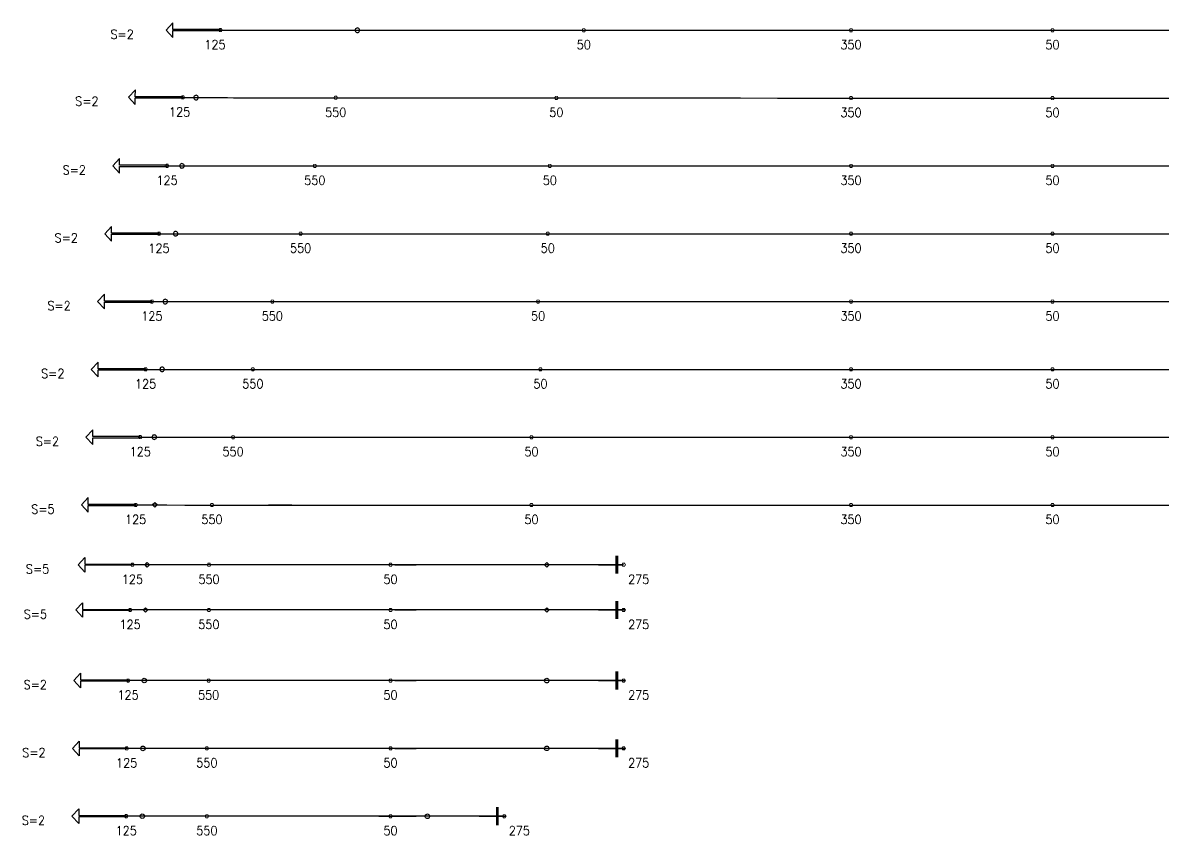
# Model space of a CAD drawing. Header units: millimetres. Extents: x -179076 to 493302, y -18667 to 80932.
# Drawn here: x 279814 to 305032, y 57698 to 75664 of the extents above; entities that cross this region are included whole.
import ezdxf

# ---------------------------------------------------------------- set-up
doc = ezdxf.new("R2010")
doc.units = ezdxf.units.MM
doc.layers.add('Current_plane_Tendon', color=7, linetype='Continuous', true_color=0xab0000)
doc.styles.get("Standard").update_dxf_attribs({"font": 'arial.ttf'})

# ---------------------------------------------------------------- blocks, each defined once
blk = doc.blocks.new('fdsfsdfdsf')
at = {"layer": 'Current_plane_Tendon', "color": 14, "linetype": 'Continuous', "true_color": 0xab0000}
for points, elevation in [([(414891, 334318), (413841, 334318), (413841, 334468), (413691, 334306), (413841, 334144), (413841, 334294), (414891, 334294)], 64), ([(417971, 334304), (417968, 334319), (417961, 334333), (417950, 334344), (417936, 334351), (417921, 334354), (417905, 334351), (417891, 334344), (417880, 334333), (417873, 334319), (417871, 334304), (417873, 334288), (417880, 334274), (417891, 334263), (417905, 334256), (417921, 334254), (417936, 334256), (417950, 334263), (417961, 334274), (417968, 334288), (417971, 334304)], 180), ([(414059, 332829), (413009, 332834), (413010, 332984), (412859, 332823), (413008, 332660), (413009, 332810), (414059, 332805)], 62), ([(414403, 332816), (414400, 332831), (414393, 332845), (414382, 332856), (414368, 332863), (414353, 332866), (414337, 332863), (414323, 332856), (414312, 332845), (414305, 332831), (414303, 332816), (414305, 332800), (414312, 332786), (414323, 332775), (414337, 332768), (414353, 332766), (414368, 332768), (414382, 332775), (414393, 332786), (414400, 332800), (414403, 332816)], 180), ([(413711, 331316), (412661, 331316), (412661, 331466), (412511, 331304), (412661, 331142), (412661, 331292), (413711, 331292)], 59), ([(414090, 331304), (414088, 331320), (414081, 331334), (414070, 331345), (414056, 331352), (414040, 331354), (414025, 331352), (414011, 331345), (414000, 331334), (413993, 331320), (413990, 331304), (413993, 331289), (414000, 331275), (414011, 331264), (414025, 331257), (414040, 331254), (414056, 331257), (414070, 331264), (414081, 331275), (414088, 331289), (414090, 331304)], 180), ([(413533, 329815), (412483, 329815), (412483, 329965), (412333, 329803), (412483, 329641), (412483, 329791), (413533, 329791)], 58), ([(413949, 329803), (413946, 329819), (413939, 329833), (413928, 329844), (413914, 329851), (413899, 329853), (413883, 329851), (413869, 329844), (413858, 329833), (413851, 329819), (413849, 329803), (413851, 329788), (413858, 329774), (413869, 329763), (413883, 329756), (413899, 329753), (413914, 329756), (413928, 329763), (413939, 329774), (413946, 329788), (413949, 329803)], 180), ([(413375, 328315), (412325, 328315), (412325, 328465), (412175, 328303), (412325, 328141), (412325, 328291), (413375, 328291)], 59), ([(413720, 328303), (413718, 328319), (413711, 328333), (413700, 328344), (413686, 328351), (413670, 328353), (413655, 328351), (413641, 328344), (413630, 328333), (413623, 328319), (413620, 328303), (413623, 328288), (413630, 328274), (413641, 328263), (413655, 328256), (413670, 328253), (413686, 328256), (413700, 328263), (413711, 328274), (413718, 328288), (413720, 328303)], 180), ([(413236, 326816), (412186, 326816), (412186, 326966), (412036, 326804), (412186, 326642), (412186, 326792), (413236, 326792)], 58), ([(413653, 326804), (413650, 326820), (413643, 326834), (413632, 326845), (413618, 326852), (413603, 326854), (413587, 326852), (413574, 326845), (413562, 326834), (413555, 326820), (413553, 326804), (413555, 326789), (413562, 326775), (413574, 326764), (413587, 326757), (413603, 326754), (413618, 326757), (413632, 326764), (413643, 326775), (413650, 326789), (413653, 326804)], 180), ([(413117, 325316), (412067, 325316), (412067, 325466), (411917, 325304), (412067, 325142), (412067, 325292), (413117, 325292)], 57), ([(413478, 325304), (413475, 325320), (413468, 325334), (413457, 325345), (413443, 325352), (413428, 325354), (413412, 325352), (413398, 325345), (413387, 325334), (413380, 325320), (413378, 325304), (413380, 325289), (413387, 325275), (413398, 325264), (413412, 325257), (413428, 325254), (413443, 325257), (413457, 325264), (413468, 325275), (413475, 325289), (413478, 325304)], 180), ([(413017, 323817), (411967, 323817), (411967, 323967), (411817, 323805), (411967, 323643), (411967, 323793), (413017, 323793)], 180), ([(413489, 323805), (413439, 323855), (413389, 323805), (413439, 323755), (413489, 323805)], 180), ([(412945, 322470), (411895, 322470), (411895, 322320), (411745, 322482), (411895, 322644), (411895, 322494), (412945, 322494)], 60), ([(413224, 322482), (413274, 322532), (413324, 322482), (413274, 322432), (413224, 322482)], 185), ([(422057, 322482), (422107, 322532), (422157, 322482), (422107, 322432), (422057, 322482)], 180), ([(412894, 321470), (411844, 321470), (411844, 321320), (411694, 321482), (411844, 321644), (411844, 321494), (412894, 321494)], 60), ([(413184, 321482), (413234, 321532), (413284, 321482), (413234, 321432), (413184, 321482)], 185), ([(422057, 321482), (422107, 321532), (422157, 321482), (422107, 321432), (422057, 321482)], 180), ([(412849, 319910), (411799, 319910), (411799, 319760), (411649, 319922), (411799, 320084), (411799, 319934), (412849, 319934)], 55), ([(413156, 319922), (413158, 319938), (413165, 319952), (413176, 319963), (413190, 319970), (413206, 319972), (413221, 319970), (413235, 319963), (413246, 319952), (413253, 319938), (413256, 319922), (413253, 319907), (413246, 319893), (413235, 319882), (413221, 319875), (413206, 319872), (413190, 319875), (413176, 319882), (413165, 319893), (413158, 319907), (413156, 319922)], 180), ([(422057, 319922), (422059, 319937), (422066, 319951), (422078, 319962), (422091, 319969), (422107, 319972), (422122, 319969), (422136, 319962), (422147, 319951), (422154, 319937), (422157, 319922), (422154, 319906), (422147, 319892), (422136, 319881), (422122, 319874), (422107, 319872), (422091, 319874), (422078, 319881), (422066, 319892), (422059, 319906), (422057, 319922)], 180), ([(412818, 318409), (411768, 318409), (411768, 318259), (411618, 318421), (411768, 318583), (411768, 318433), (412818, 318433)], 55), ([(413125, 318421), (413128, 318436), (413135, 318450), (413146, 318461), (413160, 318468), (413175, 318471), (413191, 318468), (413205, 318461), (413216, 318450), (413223, 318436), (413225, 318421), (413223, 318405), (413216, 318391), (413205, 318380), (413191, 318373), (413175, 318371), (413160, 318373), (413146, 318380), (413135, 318391), (413128, 318405), (413125, 318421)], 180), ([(422057, 318422), (422059, 318437), (422066, 318451), (422078, 318462), (422091, 318469), (422107, 318472), (422122, 318469), (422136, 318462), (422147, 318451), (422154, 318437), (422157, 318422), (422154, 318406), (422147, 318392), (422136, 318381), (422122, 318374), (422107, 318372), (422091, 318374), (422078, 318381), (422066, 318392), (422059, 318406), (422057, 318422)], 180), ([(412807, 316911), (411757, 316911), (411757, 316761), (411607, 316923), (411757, 317085), (411757, 316935), (412807, 316935)], 55), ([(413114, 316923), (413116, 316938), (413124, 316952), (413135, 316963), (413149, 316970), (413164, 316973), (413179, 316970), (413193, 316963), (413204, 316952), (413212, 316938), (413214, 316923), (413212, 316907), (413204, 316893), (413193, 316882), (413179, 316875), (413164, 316873), (413149, 316875), (413135, 316882), (413124, 316893), (413116, 316907), (413114, 316923)], 180), ([(419417, 316922), (419420, 316937), (419427, 316951), (419438, 316962), (419452, 316969), (419467, 316972), (419483, 316969), (419497, 316962), (419508, 316951), (419515, 316937), (419517, 316922), (419515, 316906), (419508, 316892), (419497, 316881), (419483, 316874), (419467, 316872), (419452, 316874), (419438, 316881), (419427, 316892), (419420, 316906), (419417, 316922)], 180)]:
    blk.add_lwpolyline(points, close=True, dxfattribs=dict(at, elevation=elevation))
for points, elevation in [([(414931, 334306, 20, 20, 0), (414911, 334340, 20, 20, 0), (414871, 334340, 20, 20, 0), (414851, 334306, 20, 20, 0), (414871, 334271, 20, 20, 0), (414911, 334271, 20, 20, 0)], 64), ([(422966, 334304, 20, 20, 0), (422946, 334338, 20, 20, 0), (422906, 334338, 20, 20, 0), (422886, 334304, 20, 20, 0), (422906, 334269, 20, 20, 0), (422946, 334269, 20, 20, 0)], -20), ([(428876, 334304, 20, 20, 0), (428856, 334338, 20, 20, 0), (428816, 334338, 20, 20, 0), (428796, 334304, 20, 20, 0), (428816, 334269, 20, 20, 0), (428856, 334269, 20, 20, 0)], 130), ([(433331, 334304, 20, 20, 0), (433311, 334338, 20, 20, 0), (433271, 334338, 20, 20, 0), (433251, 334304, 20, 20, 0), (433271, 334269, 20, 20, 0), (433311, 334269, 20, 20, 0)], -20), ([(414099, 332817, 20, 20, 0), (414079, 332852, 20, 20, 0), (414039, 332852, 20, 20, 0), (414019, 332817, 20, 20, 0), (414039, 332782, 20, 20, 0), (414079, 332782, 20, 20, 0)], 62), ([(417481, 332809, 20, 20, 0), (417461, 332844, 20, 20, 0), (417421, 332844, 20, 20, 0), (417401, 332809, 20, 20, 0), (417421, 332775, 20, 20, 0), (417461, 332775, 20, 20, 0)], 130), ([(422360, 332806, 20, 20, 0), (422340, 332841, 20, 20, 0), (422300, 332841, 20, 20, 0), (422280, 332806, 20, 20, 0), (422300, 332772, 20, 20, 0), (422340, 332772, 20, 20, 0)], -20), ([(428876, 332804, 20, 20, 0), (428856, 332838, 20, 20, 0), (428816, 332838, 20, 20, 0), (428796, 332804, 20, 20, 0), (428816, 332769, 20, 20, 0), (428856, 332769, 20, 20, 0)], 130), ([(433331, 332804, 20, 20, 0), (433311, 332838, 20, 20, 0), (433271, 332838, 20, 20, 0), (433251, 332804, 20, 20, 0), (433271, 332769, 20, 20, 0), (433311, 332769, 20, 20, 0)], -20), ([(413751, 331304, 20, 20, 0), (413731, 331339, 20, 20, 0), (413691, 331339, 20, 20, 0), (413671, 331304, 20, 20, 0), (413691, 331270, 20, 20, 0), (413731, 331270, 20, 20, 0)], 59), ([(417018, 331304, 20, 20, 0), (416998, 331338, 20, 20, 0), (416958, 331338, 20, 20, 0), (416938, 331304, 20, 20, 0), (416958, 331269, 20, 20, 0), (416998, 331269, 20, 20, 0)], 130), ([(422215, 331304, 20, 20, 0), (422195, 331338, 20, 20, 0), (422155, 331338, 20, 20, 0), (422135, 331304, 20, 20, 0), (422155, 331269, 20, 20, 0), (422195, 331269, 20, 20, 0)], -20), ([(428876, 331304, 20, 20, 0), (428856, 331338, 20, 20, 0), (428816, 331338, 20, 20, 0), (428796, 331304, 20, 20, 0), (428816, 331269, 20, 20, 0), (428856, 331269, 20, 20, 0)], 130), ([(433331, 331304, 20, 20, 0), (433311, 331338, 20, 20, 0), (433271, 331338, 20, 20, 0), (433251, 331304, 20, 20, 0), (433271, 331269, 20, 20, 0), (433311, 331269, 20, 20, 0)], -20), ([(413573, 329803, 20, 20, 0), (413553, 329838, 20, 20, 0), (413513, 329838, 20, 20, 0), (413493, 329803, 20, 20, 0), (413513, 329769, 20, 20, 0), (413553, 329769, 20, 20, 0)], 58), ([(416704, 329804, 20, 20, 0), (416684, 329838, 20, 20, 0), (416644, 329838, 20, 20, 0), (416624, 329804, 20, 20, 0), (416644, 329769, 20, 20, 0), (416684, 329769, 20, 20, 0)], 130), ([(422169, 329804, 20, 20, 0), (422149, 329838, 20, 20, 0), (422109, 329838, 20, 20, 0), (422089, 329804, 20, 20, 0), (422109, 329769, 20, 20, 0), (422149, 329769, 20, 20, 0)], -20), ([(428876, 329804, 20, 20, 0), (428856, 329838, 20, 20, 0), (428816, 329838, 20, 20, 0), (428796, 329804, 20, 20, 0), (428816, 329769, 20, 20, 0), (428856, 329769, 20, 20, 0)], 130), ([(433331, 329804, 20, 20, 0), (433311, 329838, 20, 20, 0), (433271, 329838, 20, 20, 0), (433251, 329804, 20, 20, 0), (433271, 329769, 20, 20, 0), (433311, 329769, 20, 20, 0)], -20), ([(413415, 328303, 20, 20, 0), (413395, 328338, 20, 20, 0), (413355, 328338, 20, 20, 0), (413335, 328303, 20, 20, 0), (413355, 328269, 20, 20, 0), (413395, 328269, 20, 20, 0)], 59), ([(416080, 328304, 20, 20, 0), (416060, 328338, 20, 20, 0), (416020, 328338, 20, 20, 0), (416000, 328304, 20, 20, 0), (416020, 328269, 20, 20, 0), (416060, 328269, 20, 20, 0)], 130), ([(421955, 328304, 20, 20, 0), (421935, 328338, 20, 20, 0), (421895, 328338, 20, 20, 0), (421875, 328304, 20, 20, 0), (421895, 328269, 20, 20, 0), (421935, 328269, 20, 20, 0)], -20), ([(428876, 328304, 20, 20, 0), (428856, 328338, 20, 20, 0), (428816, 328338, 20, 20, 0), (428796, 328304, 20, 20, 0), (428816, 328269, 20, 20, 0), (428856, 328269, 20, 20, 0)], 130), ([(433331, 328304, 20, 20, 0), (433311, 328338, 20, 20, 0), (433271, 328338, 20, 20, 0), (433251, 328304, 20, 20, 0), (433271, 328269, 20, 20, 0), (433311, 328269, 20, 20, 0)], -20), ([(413276, 326804, 20, 20, 0), (413256, 326839, 20, 20, 0), (413216, 326839, 20, 20, 0), (413196, 326804, 20, 20, 0), (413216, 326770, 20, 20, 0), (413256, 326770, 20, 20, 0)], 58), ([(415648, 326804, 20, 20, 0), (415628, 326838, 20, 20, 0), (415588, 326838, 20, 20, 0), (415568, 326804, 20, 20, 0), (415588, 326769, 20, 20, 0), (415628, 326769, 20, 20, 0)], 130), ([(422007, 326804, 20, 20, 0), (421987, 326838, 20, 20, 0), (421947, 326838, 20, 20, 0), (421927, 326804, 20, 20, 0), (421947, 326769, 20, 20, 0), (421987, 326769, 20, 20, 0)], -20), ([(428876, 326804, 20, 20, 0), (428856, 326838, 20, 20, 0), (428816, 326838, 20, 20, 0), (428796, 326804, 20, 20, 0), (428816, 326769, 20, 20, 0), (428856, 326769, 20, 20, 0)], 130), ([(433331, 326804, 20, 20, 0), (433311, 326838, 20, 20, 0), (433271, 326838, 20, 20, 0), (433251, 326804, 20, 20, 0), (433271, 326769, 20, 20, 0), (433311, 326769, 20, 20, 0)], -20), ([(413157, 325304, 20, 20, 0), (413137, 325339, 20, 20, 0), (413097, 325339, 20, 20, 0), (413077, 325304, 20, 20, 0), (413097, 325270, 20, 20, 0), (413137, 325270, 20, 20, 0)], 57), ([(415211, 325304, 20, 20, 0), (415191, 325338, 20, 20, 0), (415151, 325338, 20, 20, 0), (415131, 325304, 20, 20, 0), (415151, 325269, 20, 20, 0), (415191, 325269, 20, 20, 0)], 130), ([(421809, 325304, 20, 20, 0), (421789, 325338, 20, 20, 0), (421749, 325338, 20, 20, 0), (421729, 325304, 20, 20, 0), (421749, 325269, 20, 20, 0), (421789, 325269, 20, 20, 0)], -20), ([(428876, 325304, 20, 20, 0), (428856, 325338, 20, 20, 0), (428816, 325338, 20, 20, 0), (428796, 325304, 20, 20, 0), (428816, 325269, 20, 20, 0), (428856, 325269, 20, 20, 0)], 130), ([(433331, 325304, 20, 20, 0), (433311, 325338, 20, 20, 0), (433271, 325338, 20, 20, 0), (433251, 325304, 20, 20, 0), (433271, 325269, 20, 20, 0), (433311, 325269, 20, 20, 0)], -20), ([(413057, 323805, 20, 20, 0), (413037, 323840, 20, 20, 0), (412997, 323840, 20, 20, 0), (412977, 323805, 20, 20, 0), (412997, 323770, 20, 20, 0), (413037, 323770, 20, 20, 0)], 180), ([(414743, 323804, 20, 20, 0), (414723, 323838, 20, 20, 0), (414683, 323838, 20, 20, 0), (414663, 323804, 20, 20, 0), (414683, 323769, 20, 20, 0), (414723, 323769, 20, 20, 0)], 130), ([(421809, 323804, 20, 20, 0), (421789, 323838, 20, 20, 0), (421749, 323838, 20, 20, 0), (421729, 323804, 20, 20, 0), (421749, 323769, 20, 20, 0), (421789, 323769, 20, 20, 0)], -170), ([(428876, 323804, 20, 20, 0), (428856, 323838, 20, 20, 0), (428816, 323838, 20, 20, 0), (428796, 323804, 20, 20, 0), (428816, 323769, 20, 20, 0), (428856, 323769, 20, 20, 0)], 130), ([(433331, 323804, 20, 20, 0), (433311, 323838, 20, 20, 0), (433271, 323838, 20, 20, 0), (433251, 323804, 20, 20, 0), (433271, 323769, 20, 20, 0), (433311, 323769, 20, 20, 0)], -170), ([(412905, 322482, 20, 20, 0), (412925, 322516, 20, 20, 0), (412965, 322516, 20, 20, 0), (412985, 322482, 20, 20, 0), (412965, 322447, 20, 20, 0), (412925, 322447, 20, 20, 0)], 60), ([(414599, 322482, 20, 20, 0), (414619, 322517, 20, 20, 0), (414659, 322517, 20, 20, 0), (414679, 322482, 20, 20, 0), (414659, 322447, 20, 20, 0), (414619, 322447, 20, 20, 0)], 135), ([(418613, 322482, 20, 20, 0), (418633, 322517, 20, 20, 0), (418673, 322517, 20, 20, 0), (418693, 322482, 20, 20, 0), (418673, 322447, 20, 20, 0), (418633, 322447, 20, 20, 0)], -170), ([(423767, 322482, 20, 20, 0), (423787, 322517, 20, 20, 0), (423827, 322517, 20, 20, 0), (423847, 322482, 20, 20, 0), (423827, 322447, 20, 20, 0), (423787, 322447, 20, 20, 0)], 55), ([(412854, 321482, 20, 20, 0), (412874, 321516, 20, 20, 0), (412914, 321516, 20, 20, 0), (412934, 321482, 20, 20, 0), (412914, 321447, 20, 20, 0), (412874, 321447, 20, 20, 0)], 60), ([(414595, 321482, 20, 20, 0), (414615, 321517, 20, 20, 0), (414655, 321517, 20, 20, 0), (414675, 321482, 20, 20, 0), (414655, 321447, 20, 20, 0), (414615, 321447, 20, 20, 0)], 135), ([(418613, 321482, 20, 20, 0), (418633, 321517, 20, 20, 0), (418673, 321517, 20, 20, 0), (418693, 321482, 20, 20, 0), (418673, 321447, 20, 20, 0), (418633, 321447, 20, 20, 0)], -20), ([(423767, 321482, 20, 20, 0), (423787, 321517, 20, 20, 0), (423827, 321517, 20, 20, 0), (423847, 321482, 20, 20, 0), (423827, 321447, 20, 20, 0), (423787, 321447, 20, 20, 0)], 55), ([(412809, 319922, 20, 20, 0), (412829, 319957, 20, 20, 0), (412869, 319957, 20, 20, 0), (412889, 319922, 20, 20, 0), (412869, 319888, 20, 20, 0), (412829, 319888, 20, 20, 0)], 55), ([(414591, 319922, 20, 20, 0), (414611, 319957, 20, 20, 0), (414651, 319957, 20, 20, 0), (414671, 319922, 20, 20, 0), (414651, 319887, 20, 20, 0), (414611, 319887, 20, 20, 0)], 130), ([(418613, 319922, 20, 20, 0), (418633, 319956, 20, 20, 0), (418673, 319956, 20, 20, 0), (418693, 319922, 20, 20, 0), (418673, 319887, 20, 20, 0), (418633, 319887, 20, 20, 0)], -20), ([(423767, 319922, 20, 20, 0), (423787, 319956, 20, 20, 0), (423827, 319956, 20, 20, 0), (423847, 319922, 20, 20, 0), (423827, 319887, 20, 20, 0), (423787, 319887, 20, 20, 0)], 55), ([(412778, 318421, 20, 20, 0), (412798, 318455, 20, 20, 0), (412838, 318455, 20, 20, 0), (412858, 318421, 20, 20, 0), (412838, 318386, 20, 20, 0), (412798, 318386, 20, 20, 0)], 55), ([(414551, 318422, 20, 20, 0), (414571, 318456, 20, 20, 0), (414611, 318456, 20, 20, 0), (414631, 318422, 20, 20, 0), (414611, 318387, 20, 20, 0), (414571, 318387, 20, 20, 0)], 130), ([(418613, 318422, 20, 20, 0), (418633, 318456, 20, 20, 0), (418673, 318456, 20, 20, 0), (418693, 318422, 20, 20, 0), (418673, 318387, 20, 20, 0), (418633, 318387, 20, 20, 0)], -20), ([(423767, 318422, 20, 20, 0), (423787, 318456, 20, 20, 0), (423827, 318456, 20, 20, 0), (423847, 318422, 20, 20, 0), (423827, 318387, 20, 20, 0), (423787, 318387, 20, 20, 0)], 55), ([(412767, 316923, 20, 20, 0), (412787, 316957, 20, 20, 0), (412827, 316957, 20, 20, 0), (412847, 316923, 20, 20, 0), (412827, 316888, 20, 20, 0), (412787, 316888, 20, 20, 0)], 55), ([(414551, 316922, 20, 20, 0), (414571, 316956, 20, 20, 0), (414611, 316956, 20, 20, 0), (414631, 316922, 20, 20, 0), (414611, 316887, 20, 20, 0), (414571, 316887, 20, 20, 0)], 130), ([(418613, 316922, 20, 20, 0), (418633, 316956, 20, 20, 0), (418673, 316956, 20, 20, 0), (418693, 316922, 20, 20, 0), (418673, 316887, 20, 20, 0), (418633, 316887, 20, 20, 0)], -20), ([(421127, 316922, 20, 20, 0), (421147, 316956, 20, 20, 0), (421187, 316956, 20, 20, 0), (421207, 316922, 20, 20, 0), (421187, 316887, 20, 20, 0), (421147, 316887, 20, 20, 0)], 55)]:
    blk.add_lwpolyline(points, format="xyseb", close=True, dxfattribs=dict(at, elevation=elevation))
for points, elevation in [([(423657, 322682, 60, 60, 0), (423657, 322282, 60, 60, 0)], 180), ([(423657, 321682, 60, 60, 0), (423657, 321282, 60, 60, 0)], 180), ([(423657, 320122, 60, 60, 0), (423657, 319722, 60, 60, 0)], 180), ([(423657, 318622, 60, 60, 0), (423657, 318222, 60, 60, 0)], 180), ([(421017, 317122, 60, 60, 0), (421017, 316722, 60, 60, 0)], -16)]:
    blk.add_lwpolyline(points, format="xyseb", dxfattribs=dict(at, elevation=elevation))
for points in [[(414891, 334306, 180), (414939, 334306, 184), (415110, 334306, 195), (415280, 334306, 206), (415822, 334304, 100), (415992, 334304, 108), (416163, 334304, 115), (416333, 334304, 120), (416504, 334304, 124), (416675, 334304, 128), (416845, 334304, 129), (417016, 334304, 130)], [(417016, 334304, 130), (417754, 334304, 125), (418493, 334304, 111), (419232, 334304, 88), (419971, 334304, 55), (420709, 334304, 22), (421448, 334304, -1), (422187, 334304, -15), (422926, 334304, -20), (423664, 334304, -15), (424403, 334304, -1), (425142, 334304, 22), (425881, 334304, 55), (426619, 334304, 88), (427358, 334304, 111), (428097, 334304, 125), (428836, 334304, 130)], [(428836, 334304, 130), (429393, 334304, 125), (429950, 334304, 111), (430506, 334304, 88), (431063, 334304, 55), (431620, 334304, 22), (432177, 334304, -1), (432734, 334304, -15), (433291, 334304, -20), (433848, 334304, -15), (434405, 334304, -1), (434962, 334304, 22), (435519, 334304, 55), (436076, 334304, 88), (436633, 334304, 111), (437190, 334304, 125), (437747, 334304, 130)], [(414059, 332817, 180), (414121, 332817, 186), (414254, 332816, 198), (414386, 332816, 208), (414518, 332815, 218), (414650, 332814, 226), (414783, 332814, 233), (414915, 332813, 238), (415047, 332813, 243), (415179, 332812, 246), (415671, 332810, 129), (415803, 332809, 130)], [(415803, 332809, 130), (416618, 332809, 125), (417432, 332809, 111), (418247, 332808, 88), (419061, 332808, 55), (419876, 332807, 22), (420691, 332807, -1), (421505, 332807, -15), (422320, 332806, -20), (423134, 332806, -15), (423949, 332806, -1), (424763, 332805, 22), (425578, 332805, 55), (426392, 332805, 88), (427207, 332804, 111), (428021, 332804, 125), (428836, 332804, 130)], [(428836, 332804, 130), (429393, 332804, 125), (429950, 332804, 111), (430506, 332804, 88), (431063, 332804, 55), (431620, 332804, 22), (432177, 332804, -1), (432734, 332804, -15), (433291, 332804, -20), (433848, 332804, -15), (434405, 332804, -1), (434962, 332804, 22), (435519, 332804, 55), (436076, 332804, 88), (436633, 332804, 111), (437190, 332804, 125), (437747, 332804, 130)], [(413665, 331304, 176), (413671, 331304, 176)], [(413711, 331304, 180), (413815, 331304, 190), (413965, 331304, 203), (414115, 331304, 214), (414265, 331304, 224), (414416, 331304, 232), (414566, 331304, 239), (415065, 331304, 123), (415215, 331304, 127), (415365, 331304, 129), (415515, 331304, 130)], [(415515, 331304, 130), (416348, 331304, 125), (417180, 331304, 111), (418013, 331304, 88), (418845, 331304, 55), (419678, 331304, 22), (420510, 331304, -1), (421343, 331304, -15), (422175, 331304, -20), (423008, 331304, -15), (423840, 331304, -1), (424673, 331304, 22), (425505, 331304, 55), (426338, 331304, 88), (427171, 331304, 111), (428003, 331304, 125), (428836, 331304, 130)], [(428836, 331304, 130), (429393, 331304, 125), (429950, 331304, 111), (430506, 331304, 88), (431063, 331304, 55), (431620, 331304, 22), (432177, 331304, -1), (432734, 331304, -15), (433291, 331304, -20), (433848, 331304, -15), (434405, 331304, -1), (434962, 331304, 22), (435519, 331304, 55), (436076, 331304, 88), (436633, 331304, 111), (437190, 331304, 125), (437747, 331304, 130)], [(413500, 329803, 177), (413660, 329803, 191), (413819, 329803, 204), (413978, 329803, 215), (414137, 329803, 225), (414297, 329803, 233), (414786, 329804, 118), (414945, 329804, 123), (415104, 329804, 127), (415264, 329804, 129), (415423, 329804, 130)], [(415423, 329804, 130), (416261, 329804, 125), (417099, 329804, 111), (417938, 329804, 88), (418776, 329804, 55), (419614, 329804, 22), (420453, 329804, -1), (421291, 329804, -15), (422129, 329804, -20), (422968, 329804, -15), (423806, 329804, -1), (424644, 329804, 22), (425482, 329804, 55), (426321, 329804, 88), (427159, 329804, 111), (427997, 329804, 125), (428836, 329804, 130)], [(428836, 329804, 130), (429393, 329804, 125), (429950, 329804, 111), (430506, 329804, 88), (431063, 329804, 55), (431620, 329804, 22), (432177, 329804, -1), (432734, 329804, -15), (433291, 329804, -20), (433848, 329804, -15), (434405, 329804, -1), (434962, 329804, 22), (435519, 329804, 55), (436076, 329804, 88), (436633, 329804, 111), (437190, 329804, 125), (437747, 329804, 130)], [(413333, 328303, 176), (413456, 328303, 189), (413579, 328303, 200), (413701, 328303, 211), (413824, 328303, 220), (413946, 328303, 228), (414069, 328303, 235), (414191, 328303, 241), (414626, 328304, 124), (414749, 328304, 128), (414871, 328304, 129), (414994, 328304, 130)], [(414994, 328304, 130), (415859, 328304, 125), (416724, 328304, 111), (417589, 328304, 88), (418454, 328304, 55), (419319, 328304, 22), (420184, 328304, -1), (421050, 328304, -15), (421915, 328304, -20), (422780, 328304, -15), (423645, 328304, -1), (424510, 328304, 22), (425375, 328304, 55), (426240, 328304, 88), (427105, 328304, 111), (427970, 328304, 125), (428836, 328304, 130)], [(428836, 328304, 130), (429393, 328304, 125), (429950, 328304, 111), (430506, 328304, 88), (431063, 328304, 55), (431620, 328304, 22), (432177, 328304, -1), (432734, 328304, -15), (433291, 328304, -20), (433848, 328304, -15), (434405, 328304, -1), (434962, 328304, 22), (435519, 328304, 55), (436076, 328304, 88), (436633, 328304, 111), (437190, 328304, 125), (437747, 328304, 130)], [(413203, 326804, 177), (413363, 326804, 191), (413523, 326804, 204), (413683, 326804, 215), (413843, 326804, 225), (414299, 326804, 111), (414459, 326804, 118), (414619, 326804, 123), (414779, 326804, 127), (414938, 326804, 129), (415098, 326804, 130)], [(415098, 326804, 130), (415957, 326804, 125), (416815, 326804, 111), (417674, 326804, 88), (418533, 326804, 55), (419391, 326804, 22), (420250, 326804, -1), (421108, 326804, -15), (421967, 326804, -20), (422826, 326804, -15), (423684, 326804, -1), (424543, 326804, 22), (425401, 326804, 55), (426260, 326804, 88), (427118, 326804, 111), (427977, 326804, 125), (428836, 326804, 130)], [(428836, 326804, 130), (429393, 326804, 125), (429950, 326804, 111), (430506, 326804, 88), (431063, 326804, 55), (431620, 326804, 22), (432177, 326804, -1), (432734, 326804, -15), (433291, 326804, -20), (433848, 326804, -15), (434405, 326804, -1), (434962, 326804, 22), (435519, 326804, 55), (436076, 326804, 88), (436633, 326804, 111), (437190, 326804, 125), (437747, 326804, 130)], [(413097, 325304, 178), (413217, 325304, 191), (413338, 325304, 203), (413458, 325304, 213), (413578, 325304, 223), (413698, 325304, 231), (414102, 325304, 115), (414222, 325304, 120), (414342, 325304, 124), (414462, 325304, 128), (414583, 325304, 129), (414703, 325304, 130)], [(414703, 325304, 130), (415586, 325304, 125), (416469, 325304, 111), (417353, 325304, 88), (418236, 325304, 55), (419119, 325304, 22), (420003, 325304, -1), (420886, 325304, -15), (421769, 325304, -20), (422653, 325304, -15), (423536, 325304, -1), (424419, 325304, 22), (425302, 325304, 55), (426186, 325304, 88), (427069, 325304, 111), (427952, 325304, 125), (428836, 325304, 130)], [(428836, 325304, 130), (429393, 325304, 125), (429950, 325304, 111), (430506, 325304, 88), (431063, 325304, 55), (431620, 325304, 22), (432177, 325304, -1), (432734, 325304, -15), (433291, 325304, -20), (433848, 325304, -15), (434405, 325304, -1), (434962, 325304, 22), (435519, 325304, 55), (436076, 325304, 88), (436633, 325304, 111), (437190, 325304, 125), (437747, 325304, 130)], [(413017, 323805, 56), (413228, 323805, 68), (413349, 323805, 80), (413469, 323805, 90), (413589, 323805, 100), (413709, 323805, 108), (414102, 323804, 115), (414222, 323804, 120), (414342, 323804, 124), (414462, 323804, 128), (414583, 323804, 129), (414703, 323804, 130)], [(414703, 323804, 130), (415586, 323804, 121), (416469, 323804, 92), (415957, 323804, 46), (416840, 323804, -20), (417724, 323804, -86), (418607, 323804, -132), (420886, 323804, -161), (421769, 323804, -170), (422653, 323804, -161), (423536, 323804, -132), (424419, 323804, -86), (425302, 323804, -20), (426186, 323804, 46), (427069, 323804, 92), (427952, 323804, 121), (428836, 323804, 130)], [(428836, 323804, 130), (429393, 323804, 121), (429950, 323804, 92), (430506, 323804, 46), (431063, 323804, -20), (431620, 323804, -86), (432177, 323804, -132), (432734, 323804, -161), (433291, 323804, -170), (433848, 323804, -161), (434405, 323804, -132), (434962, 323804, -86), (435519, 323804, -20), (436076, 323804, 46), (436633, 323804, 92), (437190, 323804, 121), (437747, 323804, 130)], [(414639, 322482, 135), (414519, 322482, 135), (414400, 322482, 133), (414280, 322482, 130), (414160, 322482, 125), (414041, 322482, 120), (413543, 322482, 233), (413423, 322482, 225), (413304, 322482, 215), (413184, 322482, 205), (413065, 322482, 193), (412945, 322482, 180)], [(423807, 322482, 180), (423252, 322482, 169), (423807, 322482, 180), (422884, 322482, -55), (421996, 322482, -105), (421920, 322482, -141), (421032, 322482, -163), (418748, 322482, -170), (419216, 322482, -160), (418328, 322482, -132), (417440, 322482, -84), (416590, 322482, -16), (415702, 322482, 70), (415146, 322482, 115), (414591, 322482, 130)], [(414635, 321482, 135), (414511, 321482, 134), (414387, 321482, 132), (414263, 321482, 129), (414139, 321482, 125), (413637, 321482, 239), (413513, 321482, 232), (413389, 321482, 224), (413265, 321482, 215), (413141, 321482, 204), (413018, 321482, 192), (412894, 321482, 179)], [(423847, 321482, 37), (422884, 321482, 18), (421996, 321482, 2), (421920, 321482, -10), (421032, 321482, -18), (418748, 321482, -20), (419216, 321482, -15), (418328, 321482, -1), (417440, 321482, 23), (416590, 321482, 57), (415702, 321482, 100), (415146, 321482, 122), (414591, 321482, 130)], [(423807, 321482, 180), (423252, 321482, 176), (423847, 321482, 66)], [(414631, 319922, 130), (414501, 319922, 129), (414372, 319922, 128), (414242, 319922, 124), (414112, 319922, 120), (413628, 319922, 240), (413498, 319922, 233), (413368, 319922, 225), (413238, 319922, 215), (413108, 319922, 205), (412978, 319922, 193), (412849, 319922, 180)], [(423847, 319922, 37), (422884, 319922, 18), (421996, 319922, 2), (421920, 319922, -10), (421032, 319922, -18), (418748, 319922, -20), (419216, 319922, -15), (418328, 319922, -1), (417440, 319922, 23), (416590, 319922, 57), (415702, 319922, 100), (415146, 319922, 122), (414591, 319922, 130)], [(423807, 319922, 180), (423252, 319922, 176), (423847, 319922, 66)], [(414591, 318422, 130), (414461, 318422, 129), (414332, 318422, 128), (414202, 318422, 124), (414072, 318422, 120), (413597, 318421, 240), (413467, 318421, 233), (413337, 318421, 225), (413208, 318421, 215), (413078, 318421, 205), (412948, 318421, 193), (412818, 318421, 180)], [(423847, 318422, 37), (422884, 318422, 18), (421996, 318422, 2), (421920, 318422, -10), (421032, 318422, -18), (418748, 318422, -20), (419216, 318422, -15), (418328, 318422, -1), (417440, 318422, 23), (416590, 318422, 57), (415702, 318422, 100), (415146, 318422, 122), (414591, 318422, 130)], [(423807, 318422, 180), (423252, 318422, 176), (423847, 318422, 66)], [(414591, 316922, 130), (414461, 316922, 129), (414332, 316922, 128), (414202, 316922, 124), (414072, 316922, 120), (413586, 316923, 240), (413456, 316923, 233), (413326, 316923, 225), (413196, 316923, 215), (413067, 316923, 205), (412937, 316923, 193), (412807, 316923, 180)], [(421207, 316922, -160), (420245, 316922, -178), (419356, 316922, -195), (419281, 316922, -207), (418392, 316922, -214), (418748, 316922, -20), (419216, 316922, -15), (418328, 316922, -1), (417440, 316922, 23), (416590, 316922, 57), (415702, 316922, 100), (415146, 316922, 122), (414591, 316922, 130)], [(421167, 316922, -16), (420612, 316922, -20), (421207, 316922, -130)]]:
    blk.add_polyline3d(points, dxfattribs=at)
at = {"layer": 'Current_plane_Tendon', "color": 14, "linetype": 'Continuous', "true_color": 0xab0000, "char_height": 200, "attachment_point": 5}
for s, insert in [('\\FSTANDARD.shx;\xa0S=2', (412669, 334213, 296)), ('\\FSTANDARD.shx;125', (414769, 333986, 171)), ('\\FSTANDARD.shx;50', (422926, 333984, -20)), ('\\FSTANDARD.shx;350', (428836, 333984, 130)), ('\\FSTANDARD.shx;50', (433291, 333984, -20)), ('\\FSTANDARD.shx;350', (428836, 332484, 130)), ('\\FSTANDARD.shx;50', (433291, 332484, -20)), ('\\FSTANDARD.shx;\xa0S=2', (411611, 331212, 305)), ('\\FSTANDARD.shx;125', (413711, 330984, 180)), ('\\FSTANDARD.shx;550', (416978, 330984, 130)), ('\\FSTANDARD.shx;50', (422175, 330984, -20)), ('\\FSTANDARD.shx;350', (428836, 330984, 130)), ('\\FSTANDARD.shx;50', (433291, 330984, -20)), ('\\FSTANDARD.shx;\xa0S=2', (411433, 329711, 305)), ('\\FSTANDARD.shx;125', (413533, 329483, 180)), ('\\FSTANDARD.shx;550', (416664, 329484, 130)), ('\\FSTANDARD.shx;50', (422129, 329484, -20)), ('\\FSTANDARD.shx;350', (428836, 329484, 130)), ('\\FSTANDARD.shx;50', (433291, 329484, -20)), ('\\FSTANDARD.shx;\xa0S=2', (411275, 328211, 305)), ('\\FSTANDARD.shx;125', (413375, 327983, 180)), ('\\FSTANDARD.shx;550', (416040, 327984, 130)), ('\\FSTANDARD.shx;50', (421915, 327984, -20)), ('\\FSTANDARD.shx;350', (428836, 327984, 130)), ('\\FSTANDARD.shx;50', (433291, 327984, -20)), ('\\FSTANDARD.shx;\xa0S=2', (411136, 326712, 305)), ('\\FSTANDARD.shx;125', (413236, 326484, 180)), ('\\FSTANDARD.shx;550', (415608, 326484, 130)), ('\\FSTANDARD.shx;50', (421967, 326484, -20)), ('\\FSTANDARD.shx;350', (428836, 326484, 130)), ('\\FSTANDARD.shx;50', (433291, 326484, -20)), ('\\FSTANDARD.shx;\xa0S=2', (411017, 325212, 305)), ('\\FSTANDARD.shx;125', (413117, 324984, 180)), ('\\FSTANDARD.shx;550', (415171, 324984, 130)), ('\\FSTANDARD.shx;50', (421769, 324984, -20)), ('\\FSTANDARD.shx;350', (428836, 324984, 130)), ('\\FSTANDARD.shx;50', (433291, 324984, -20)), ('\\FSTANDARD.shx;\xa0S=5', (410917, 323712, 305)), ('\\FSTANDARD.shx;125', (413017, 323485, 180)), ('\\FSTANDARD.shx;550', (414703, 323484, 130)), ('\\FSTANDARD.shx;50', (421769, 323484, -170)), ('\\FSTANDARD.shx;350', (428836, 323484, 130)), ('\\FSTANDARD.shx;50', (433291, 323484, -170)), ('\\FSTANDARD.shx;\xa0S=5', (410798, 322389, 300)), ('\\FSTANDARD.shx;125', (412945, 322162, 180)), ('\\FSTANDARD.shx;550', (414639, 322162, 135)), ('\\FSTANDARD.shx;50', (418653, 322162, -170)), ('\\FSTANDARD.shx;275', (424140, 322162, 180)), ('\\FSTANDARD.shx;\xa0S=5', (410750, 321389, 300)), ('\\FSTANDARD.shx;125', (412894, 321162, 179)), ('\\FSTANDARD.shx;550', (414635, 321162, 135)), ('\\FSTANDARD.shx;50', (418653, 321162, -20)), ('\\FSTANDARD.shx;275', (424140, 321162, 180)), ('\\FSTANDARD.shx;\xa0S=2', (410749, 319830, 305)), ('\\FSTANDARD.shx;125', (412849, 319602, 180)), ('\\FSTANDARD.shx;550', (414631, 319602, 130)), ('\\FSTANDARD.shx;50', (418653, 319602, -20)), ('\\FSTANDARD.shx;275', (424140, 319602, 180)), ('\\FSTANDARD.shx;\xa0S=2', (410718, 318328, 305)), ('\\FSTANDARD.shx;125', (412818, 318101, 180)), ('\\FSTANDARD.shx;550', (414591, 318102, 130)), ('\\FSTANDARD.shx;50', (418653, 318102, -20)), ('\\FSTANDARD.shx;275', (424140, 318102, 180)), ('\\FSTANDARD.shx;\xa0S=2', (410707, 316830, 305)), ('\\FSTANDARD.shx;125', (412807, 316603, 180)), ('\\FSTANDARD.shx;550', (414591, 316602, 130)), ('\\FSTANDARD.shx;50', (418653, 316602, -20)), ('\\FSTANDARD.shx;275', (421501, 316602, -16))]:
    blk.add_mtext(s, dxfattribs=dict(at, insert=insert))
for s, insert, rotation in [('\\FSTANDARD.shx;\xa0S=2', (411889, 332734, 298), 359.7422), ('\\FSTANDARD.shx;125', (413988, 332497, 173), 359.7422), ('\\FSTANDARD.shx;550', (417441, 332489, 130), 359.976), ('\\FSTANDARD.shx;50', (422319, 332486, -20), 359.976)]:
    blk.add_mtext(s, dxfattribs=dict(at, insert=insert, rotation=rotation))

msp = doc.modelspace()

# ---------------------------------------------------------------- block references
at = {"layer": 'Current_plane_Tendon', "linetype": 'Continuous'}
msp.add_blockref('fdsfsdfdsf', (-130706.9, -258803.5, -180), dxfattribs=at)

doc.saveas('drawing.dxf')
